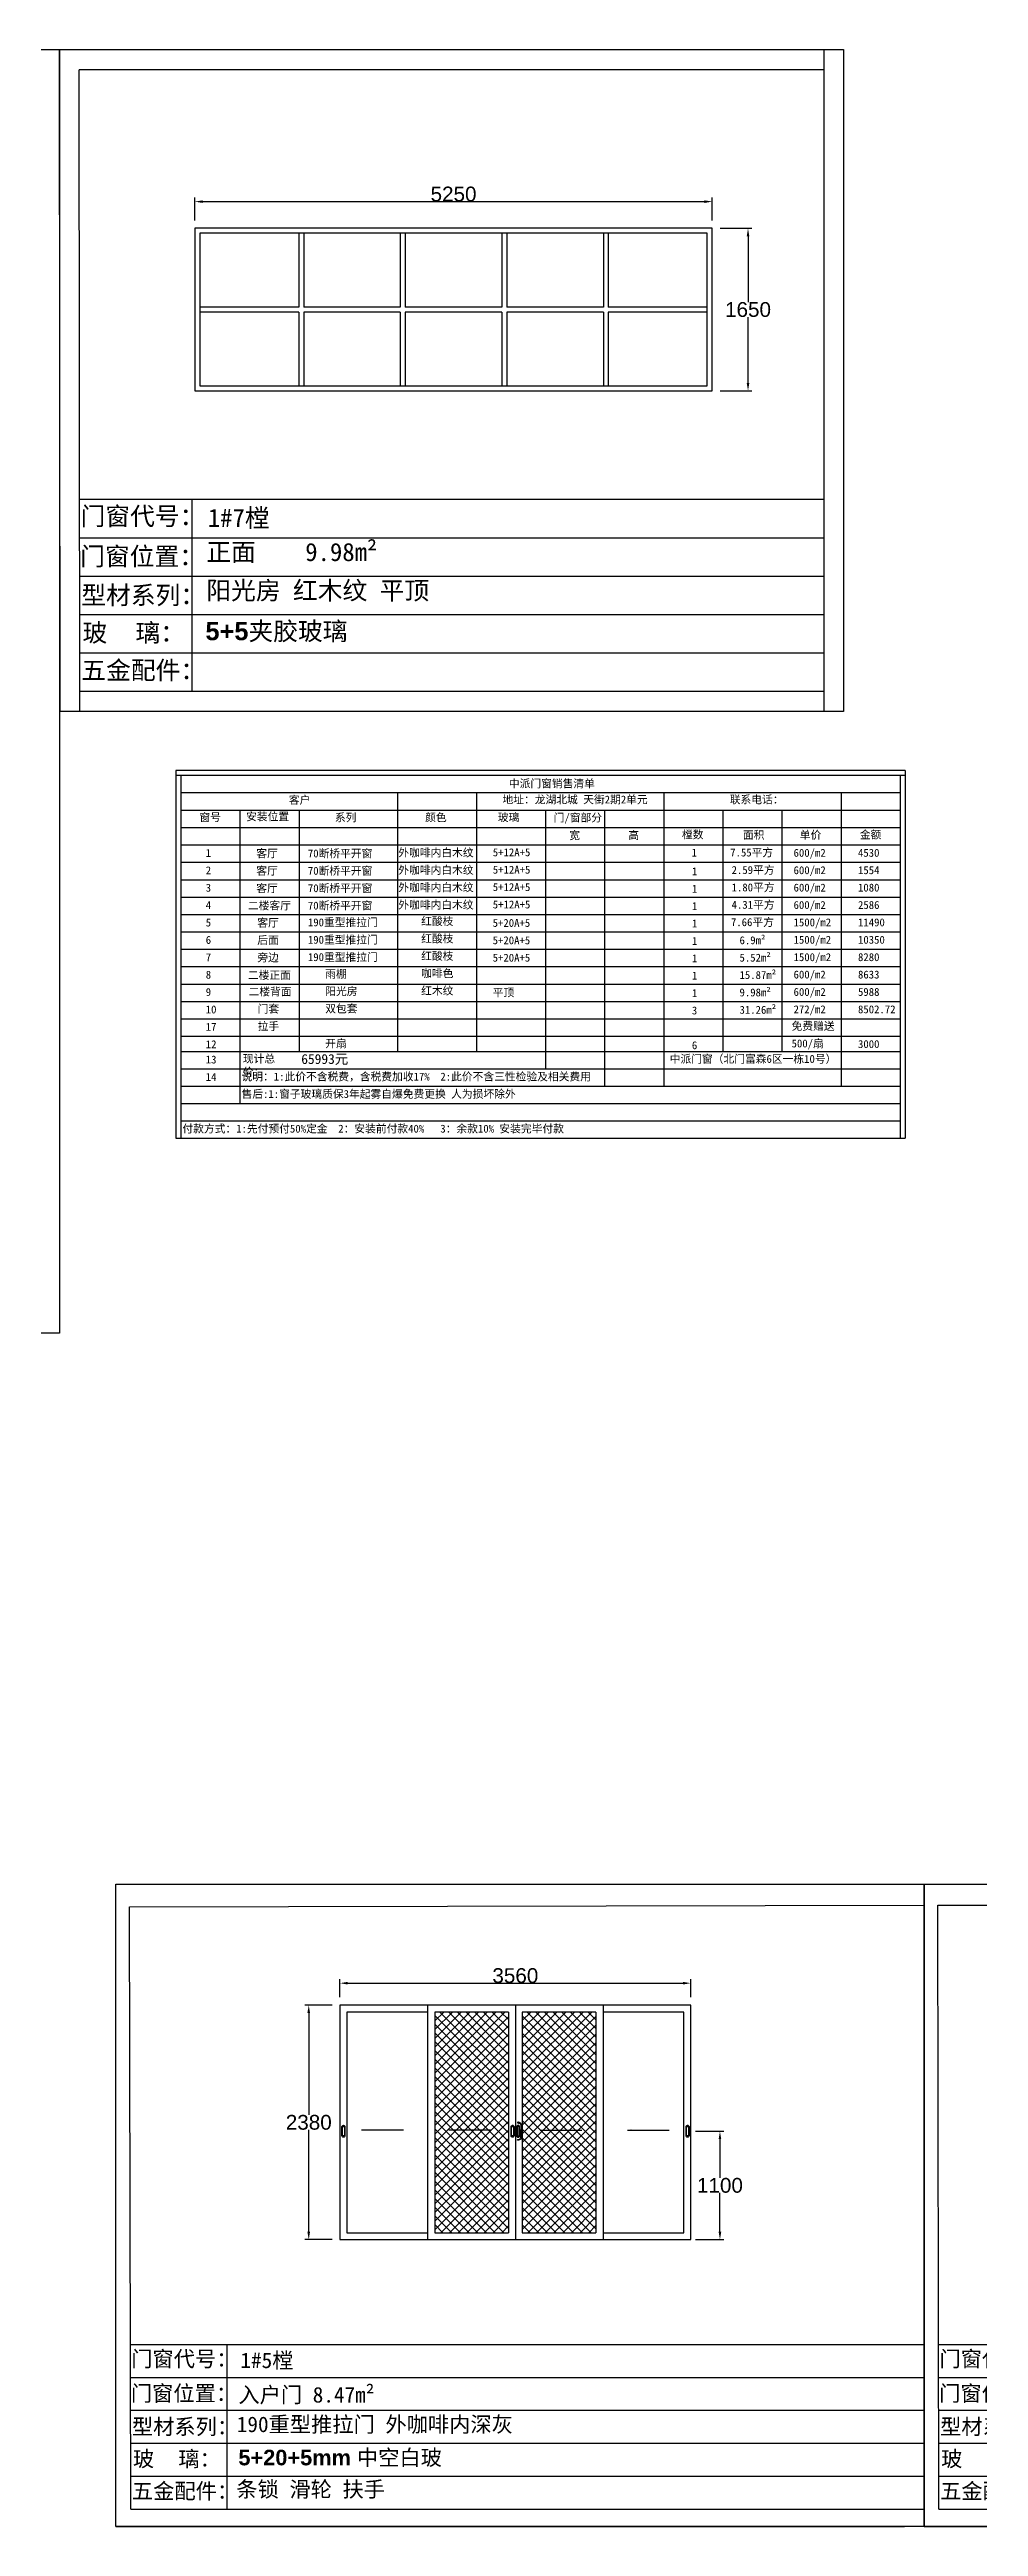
# Model space of a CAD drawing. Header units: inches. Extents: x -138455 to 599497, y -747149 to 13167.
# Drawn here: x 232874 to 242299, y -139221 to -114084 of the extents above; entities that cross this region are included whole.
import ezdxf

# ---------------------------------------------------------------- set-up
doc = ezdxf.new("R2010")
doc.units = ezdxf.units.IN
doc.header["$MEASUREMENT"] = 0
doc.header["$PDMODE"] = 35
doc.header["$PDSIZE"] = -3
doc.layers.add('0 @ 1', color=7, linetype='Continuous')
doc.styles.add('Annotative', font='arialbd.ttf')
doc.styles.get("Standard").update_dxf_attribs({"font": 'arial.ttf'})
doc.dimstyles.get("Standard").update_dxf_attribs({"dimtxt": 80, "dimasz": 70, "dimexe": 40, "dimexo": 80, "dimgap": 0, "dimtad": 1, "dimtih": 1, "dimtoh": 1, "dimdec": 0, "dimzin": 0, "dimdsep": 46, "dimtxsty": 'Standard', "dimcen": 0.09, "dimadec": 0, "dimazin": 0, "dimtfac": 1, "dimtdec": 0, "dimtofl": 0, "dimtmove": 0, "dimatfit": 3, "dimfxl": 0, "dimtolj": 1, "dimtzin": 0, "dimarcsym": 0})

# ---------------------------------------------------------------- blocks, each defined once
blk = doc.blocks.new('123hhh')
for centre, radius, start, end in [((280706, -83231), 10, 16.4502, 30.1514), ((280724, -83285), 15, 176.7622, 183.2378), ((280706, -83339), 10, 329.8486, 343.5498)]:
    blk.add_arc(centre, radius, start, end)
for points, knots in [([(280692, -83211), (280689, -83211), (280685, -83210), (280685, -83215), (280690, -83217), (280696, -83217), (280704, -83219), (280711, -83226), (280713, -83239), (280712, -83254), (280711, -83268), (280709, -83277), (280709, -83282), (280709, -83284)], [0, 0, 0, 0, 6.082763, 8.582763, 11.318747, 19.461781, 26.725965, 36.438119, 46.233865, 64.642794, 80.276332, 88.205882, 94.390611, 94.390611, 94.390611, 94.390611]), ([(280715, -83226), (280712, -83222), (280707, -83214), (280697, -83212), (280692, -83211)], [0.93741, 0.93741, 0.93741, 0.93741, 13.606526, 29.417915, 29.417915, 29.417915, 29.417915]), ([(280716, -83229), (280716, -83230), (280717, -83234), (280717, -83249), (280717, -83266), (280717, -83280), (280717, -83285)], [1.197256, 1.197256, 1.197256, 1.197256, 5.358743, 14.155697, 44.084834, 57.684594, 57.684594, 57.684594, 57.684594]), ([(280692, -83359), (280689, -83359), (280685, -83360), (280685, -83355), (280690, -83353), (280696, -83353), (280704, -83351), (280711, -83344), (280713, -83331), (280712, -83316), (280711, -83302), (280709, -83293), (280709, -83288), (280709, -83286)], [0, 0, 0, 0, 6.082763, 8.582763, 11.318747, 19.461781, 26.725965, 36.438119, 46.233865, 64.642794, 80.276332, 88.205882, 94.390611, 94.390611, 94.390611, 94.390611]), ([(280715, -83344), (280712, -83348), (280707, -83356), (280697, -83358), (280692, -83359)], [0.93741, 0.93741, 0.93741, 0.93741, 13.606526, 29.417915, 29.417915, 29.417915, 29.417915]), ([(280716, -83341), (280716, -83340), (280717, -83336), (280717, -83321), (280717, -83304), (280717, -83290), (280717, -83285)], [1.197256, 1.197256, 1.197256, 1.197256, 5.358743, 14.155697, 44.084834, 57.684594, 57.684594, 57.684594, 57.684594])]:
    blk.add_open_spline(points, degree=3, knots=knots)
blk = doc.blocks.new('*D243')
at = {"color": 0, "lineweight": -2, "transparency": 16777216}
for p, q in [((235820, -133850), (235820, -133667)), ((235900, -133707), (239300, -133707)), ((239380, -133850), (239380, -133667))]:
    blk.add_line(p, q, dxfattribs=at)
at = {"color": 0, "transparency": 16777216}
for points in [[(235900, -133694), (235900, -133721), (235820, -133707)], [(239300, -133694), (239300, -133721), (239380, -133707)]]:
    blk.add_solid(points, dxfattribs=at)
at = {"layer": 'Defpoints', "color": 0, "transparency": 16777216}
for p in [(239380, -133707), (235820, -133930), (239380, -133930)]:
    blk.add_point(p, dxfattribs=at)
at = {"color": 0, "transparency": 16777216, "insert": (237600, -133631), "char_height": 150, "attachment_point": 5}
blk.add_mtext('\\A1;3560', dxfattribs=at)
blk = doc.blocks.new('*D264')
at = {"color": 0, "lineweight": -2, "transparency": 16777216}
for p, q in [((244676, -134012), (244676, -133748)), ((244756, -133788), (246346, -133788)), ((246426, -134012), (246426, -133748))]:
    blk.add_line(p, q, dxfattribs=at)
at = {"color": 0, "transparency": 16777216}
for points in [[(244756, -133775), (244756, -133801), (244676, -133788)], [(246346, -133775), (246346, -133801), (246426, -133788)]]:
    blk.add_solid(points, dxfattribs=at)
at = {"layer": 'Defpoints', "color": 0, "transparency": 16777216}
for p in [(246426, -133788), (244676, -134092), (246426, -134092)]:
    blk.add_point(p, dxfattribs=at)
at = {"color": 0, "transparency": 16777216, "insert": (245534, -133711), "char_height": 150, "attachment_point": 5}
blk.add_mtext('\\A1;1750', dxfattribs=at)
blk = doc.blocks.new('*D265')
at = {"color": 0, "lineweight": -2, "transparency": 16777216}
for p, q in [((246507, -134092), (246829, -134092)), ((246789, -134172), (246789, -135216)), ((246789, -136412), (246789, -135369)), ((246506, -136492), (246829, -136492))]:
    blk.add_line(p, q, dxfattribs=at)
at = {"color": 0, "transparency": 16777216}
for points in [[(246776, -134172), (246803, -134172), (246789, -134092)], [(246776, -136412), (246803, -136412), (246789, -136492)]]:
    blk.add_solid(points, dxfattribs=at)
at = {"layer": 'Defpoints', "color": 0, "transparency": 16777216}
for p in [(246427, -134092), (246426, -136492), (246789, -136492)]:
    blk.add_point(p, dxfattribs=at)
at = {"color": 0, "transparency": 16777216, "insert": (246789, -135292), "char_height": 150, "attachment_point": 5}
blk.add_mtext('\\A1;2400', dxfattribs=at)
blk = doc.blocks.new('*D266')
at = {"color": 0, "lineweight": -2, "transparency": 16777216}
for p, q in [((244596, -135492), (244345, -135492)), ((244385, -135572), (244385, -135920)), ((244385, -136412), (244385, -136073)), ((244596, -136492), (244345, -136492))]:
    blk.add_line(p, q, dxfattribs=at)
at = {"color": 0, "transparency": 16777216}
for points in [[(244372, -135572), (244398, -135572), (244385, -135492)], [(244372, -136412), (244398, -136412), (244385, -136492)]]:
    blk.add_solid(points, dxfattribs=at)
at = {"layer": 'Defpoints', "color": 0, "transparency": 16777216}
for p in [(244676, -135492), (244385, -136492), (244676, -136492)]:
    blk.add_point(p, dxfattribs=at)
at = {"color": 0, "transparency": 16777216, "insert": (244385, -135996), "char_height": 150, "attachment_point": 5}
blk.add_mtext('\\A1;1000', dxfattribs=at)
blk = doc.blocks.new('*D267')
at = {"color": 0, "lineweight": -2, "transparency": 16777216}
for p, q in [((253000, -134197), (253000, -133933)), ((253080, -133973), (254660, -133973)), ((254740, -134197), (254740, -133933))]:
    blk.add_line(p, q, dxfattribs=at)
at = {"color": 0, "transparency": 16777216}
for points in [[(253080, -133960), (253080, -133987), (253000, -133973)], [(254660, -133960), (254660, -133987), (254740, -133973)]]:
    blk.add_solid(points, dxfattribs=at)
at = {"layer": 'Defpoints', "color": 0, "transparency": 16777216}
for p in [(254740, -133973), (253000, -134277), (254740, -134277)]:
    blk.add_point(p, dxfattribs=at)
at = {"color": 0, "transparency": 16777216, "insert": (253859, -133897), "char_height": 150, "attachment_point": 5}
blk.add_mtext('\\A1;1740', dxfattribs=at)
blk = doc.blocks.new('*D268')
at = {"color": 0, "lineweight": -2, "transparency": 16777216}
for p, q in [((253950, -134277), (255184, -134277)), ((255144, -134357), (255144, -135371)), ((255144, -136537), (255144, -135524)), ((253950, -136617), (255184, -136617))]:
    blk.add_line(p, q, dxfattribs=at)
at = {"color": 0, "transparency": 16777216}
for points in [[(255131, -134357), (255158, -134357), (255144, -134277)], [(255131, -136537), (255158, -136537), (255144, -136617)]]:
    blk.add_solid(points, dxfattribs=at)
at = {"layer": 'Defpoints', "color": 0, "transparency": 16777216}
for p in [(253870, -134277), (253870, -136617), (255144, -136617)]:
    blk.add_point(p, dxfattribs=at)
at = {"color": 0, "transparency": 16777216, "insert": (255144, -135447), "char_height": 150, "attachment_point": 5}
blk.add_mtext('\\A1;2340', dxfattribs=at)
blk = doc.blocks.new('*D269')
at = {"color": 0, "lineweight": -2, "transparency": 16777216}
for p, q in [((252920, -135619), (252675, -135619)), ((252715, -135699), (252715, -136041)), ((252715, -136537), (252715, -136195)), ((252920, -136617), (252675, -136617))]:
    blk.add_line(p, q, dxfattribs=at)
at = {"color": 0, "transparency": 16777216}
for points in [[(252702, -135699), (252729, -135699), (252715, -135619)], [(252702, -136537), (252729, -136537), (252715, -136617)]]:
    blk.add_solid(points, dxfattribs=at)
at = {"layer": 'Defpoints', "color": 0, "transparency": 16777216}
for p in [(253000, -135619), (252715, -136617), (253000, -136617)]:
    blk.add_point(p, dxfattribs=at)
at = {"color": 0, "transparency": 16777216, "insert": (252715, -136118), "char_height": 150, "attachment_point": 5}
blk.add_mtext('\\A1;1000', dxfattribs=at)
blk = doc.blocks.new('*D279')
at = {"color": 0, "lineweight": -2, "transparency": 16777216}
for p, q in [((235740, -133930), (235464, -133930)), ((235504, -134010), (235504, -135043)), ((235504, -136230), (235504, -135196)), ((235740, -136310), (235464, -136310))]:
    blk.add_line(p, q, dxfattribs=at)
at = {"color": 0, "transparency": 16777216}
for points in [[(235490, -134010), (235517, -134010), (235504, -133930)], [(235490, -136230), (235517, -136230), (235504, -136310)]]:
    blk.add_solid(points, dxfattribs=at)
at = {"layer": 'Defpoints', "color": 0, "transparency": 16777216}
for p in [(235820, -133930), (235504, -136310), (235820, -136310)]:
    blk.add_point(p, dxfattribs=at)
at = {"color": 0, "transparency": 16777216, "insert": (235504, -135120), "char_height": 150, "attachment_point": 5}
blk.add_mtext('\\A1;2380', dxfattribs=at)
blk = doc.blocks.new('*D665')
at = {"color": 0, "lineweight": -2, "transparency": 16777216}
for p, q in [((234348, -115818), (234348, -115587)), ((234428, -115627), (239518, -115627)), ((239598, -115818), (239598, -115587))]:
    blk.add_line(p, q, dxfattribs=at)
at = {"color": 0, "transparency": 16777216}
for points in [[(234428, -115614), (234428, -115641), (234348, -115627)], [(239518, -115614), (239518, -115641), (239598, -115627)]]:
    blk.add_solid(points, dxfattribs=at)
at = {"layer": 'Defpoints', "color": 0, "transparency": 16777216}
for p in [(239598, -115627), (234348, -115898), (239598, -115898)]:
    blk.add_point(p, dxfattribs=at)
at = {"color": 0, "transparency": 16777216, "insert": (236973, -115551), "char_height": 150, "attachment_point": 5}
blk.add_mtext('\\A1;5250', dxfattribs=at)
blk = doc.blocks.new('*D666')
at = {"color": 0, "lineweight": -2, "transparency": 16777216}
for p, q in [((239678, -115898), (240001, -115898)), ((239961, -115978), (239961, -116647)), ((239961, -117468), (239961, -116800)), ((239678, -117548), (240001, -117548))]:
    blk.add_line(p, q, dxfattribs=at)
at = {"color": 0, "transparency": 16777216}
for points in [[(239948, -115978), (239974, -115978), (239961, -115898)], [(239948, -117468), (239974, -117468), (239961, -117548)]]:
    blk.add_solid(points, dxfattribs=at)
at = {"layer": 'Defpoints', "color": 0, "transparency": 16777216}
for p in [(239598, -115898), (239961, -115898), (239598, -117548)]:
    blk.add_point(p, dxfattribs=at)
at = {"color": 0, "transparency": 16777216, "insert": (239961, -116723), "char_height": 150, "width": 387.88, "attachment_point": 5}
blk.add_mtext('\\A1;1650', dxfattribs=at)
blk = doc.blocks.new('2wsxxx')
h = blk.add_hatch()
h.set_pattern_fill('ANSI37', color=256, scale=500)
h.set_pattern_definition([(45, (-16201.52, 6518.59), (-44.194174, 44.194174), []), (135, (-16201.52, 6518.59), (-44.194174, -44.194174), [])])
h.paths.add_polyline_path([(236782.7, -136239.8), (237530.2, -136239.8), (237530.2, -133999.8), (236782.7, -133999.8)])
h.paths.add_polyline_path([(238417.7, -133999.8), (237670.2, -133999.8), (237670.2, -136239.8), (238417.7, -136239.8)])
h = blk.add_hatch()
h.set_pattern_fill('ANSI37', color=256, scale=500)
h.paths.add_polyline_path([(244725.9, -136442.1), (245513.4, -136442.1), (245513.4, -134142.1), (244725.9, -134142.1)])
h.paths.add_polyline_path([(253050.3, -136567.4), (253837.8, -136567.4), (253837.8, -134327.4), (253050.3, -134327.4)])
for p, q in [((233547.5, -139220.7), (233547.5, -132702.1)), ((233547.5, -132702.1), (249749, -132702.1)), ((241748.3, -132702.1), (241748.3, -139220.7)), ((241748.3, -139220.7), (241748.3, -132702.1)), ((249749, -132702.1), (257949.8, -132702.1)), ((257949.8, -139220.7), (257949.8, -132702.1)), ((233685.8, -132931.9), (241748.3, -132916.9)), ((233697.2, -139045.1), (233685.8, -132931.9)), ((241886.6, -132916.7), (249749, -132902.1)), ((241897.9, -139045.1), (241886.6, -132916.7)), ((249886.9, -132902.1), (257749.8, -132902.1)), ((249898.7, -139045.1), (249887.3, -132902.1)), ((257749.8, -132902.1), (257749.8, -139220.7)), ((239380.2, -133929.8), (235820.2, -133929.8)), ((235820.2, -133929.8), (235820.2, -136309.8)), ((236707.7, -133929.8), (236707.7, -136309.8)), ((237600.2, -133929.8), (237600.2, -136309.8)), ((238492.7, -133929.8), (238492.7, -136309.8)), ((239380.2, -136309.8), (239380.2, -133929.8)), ((236707.7, -133999.8), (235890.2, -133999.8)), ((235890.2, -133999.8), (235890.2, -136239.8)), ((237530.2, -133999.8), (236782.7, -133999.8)), ((236782.7, -133999.8), (236782.7, -136239.8)), ((237530.2, -133999.8), (237530.2, -136239.8)), ((238417.7, -133999.8), (237670.2, -133999.8)), ((237670.2, -133999.8), (237670.2, -136239.8)), ((238417.7, -133999.8), (238417.7, -136239.8)), ((239310.2, -133999.8), (238492.7, -133999.8)), ((239310.2, -136239.8), (239310.2, -133999.8)), ((246425.9, -134092.1), (244675.9, -134092.1)), ((244675.9, -134092.1), (244675.9, -136492.1)), ((245513.4, -134142.1), (245513.4, -136442.1)), ((245588.4, -134092.1), (245588.4, -136492.1)), ((246425.9, -136492.1), (246425.9, -134092.1)), ((254740.3, -134277.4), (253000.3, -134277.4)), ((253000.3, -134277.4), (253000.3, -136617.4)), ((253837.8, -134327.4), (253837.8, -136567.4)), ((253912.8, -134277.4), (253912.8, -136617.4)), ((254740.3, -134277.4), (254740.3, -136617.4)), ((239427.6, -135209.8), (239716, -135209.8)), ((239676, -135289.8), (239676, -135683.2)), ((239676, -136229.8), (239676, -135836.4)), ((235890.2, -136239.8), (236707.7, -136239.8)), ((236782.7, -136239.8), (237530.2, -136239.8)), ((237670.2, -136239.8), (238417.7, -136239.8)), ((238492.7, -136239.8), (239310.2, -136239.8)), ((235820.2, -136309.8), (239380.2, -136309.8)), ((239427.6, -136309.8), (239716, -136309.8)), ((244675.9, -136492.1), (246425.9, -136492.1)), ((253000.3, -136617.4), (254740.3, -136617.4)), ((233696.6, -137373.3), (241748.3, -137373.3)), ((234672.2, -137373.3), (234672.2, -139045.1)), ((241897.3, -137373.3), (249749, -137373.3)), ((242872.9, -137373.3), (242872.9, -139045.1)), ((249898.1, -137373.3), (257749.8, -137373.3)), ((250873.7, -137373.3), (250873.7, -139045.1)), ((233696.6, -137707.6), (241748.3, -137707.6)), ((241897.3, -137707.6), (249749, -137707.6)), ((249898.1, -137707.6), (257749.8, -137707.6)), ((233696.6, -138042), (241748.3, -138042)), ((241897.3, -138042), (249749, -138042)), ((249898.1, -138042), (257749.8, -138042)), ((233696.6, -138376.3), (241748.3, -138376.3)), ((241897.3, -138376.3), (249749, -138376.3)), ((249898.1, -138376.3), (257749.8, -138376.3)), ((233696.6, -138710.7), (241748.3, -138710.7)), ((241897.3, -138710.7), (249749, -138710.7)), ((249898.1, -138710.7), (257749.8, -138710.7)), ((233547.5, -139220.7), (241548.3, -139220.7)), ((241748.3, -139220.7), (233547.5, -139220.7)), ((233697.2, -139045.1), (241748.3, -139045.1)), ((241748.3, -139220.7), (249749, -139220.7)), ((257749.8, -139220.7), (241748.3, -139220.7)), ((257949.8, -139220.7), (241748.3, -139220.7)), ((241897.9, -139045.1), (249749, -139045.1)), ((249749, -139220.7), (257749.8, -139220.7)), ((249898.7, -139045.1), (257749.8, -139045.1))]:
    blk.add_line(p, q)
for points in [[(249749, -132702.1), (249749, -139220.7), (241748.3, -139220.7)], [(245513.4, -134142.1), (244725.9, -134142.1), (244725.9, -136442.1), (245513.4, -136442.1)], [(245588.4, -136442.1), (246375.9, -136442.1), (246375.9, -134142.1), (245588.4, -134142.1)], [(253837.8, -134327.4), (253050.3, -134327.4), (253050.3, -136567.4), (253837.8, -136567.4)], [(253912.8, -136567.4), (254700.3, -136567.4), (254700.3, -134327.4), (253912.8, -134327.4)]]:
    blk.add_lwpolyline(points)
for points in [[(235854.9, -135149.2), (235856.5, -135149.2, -0.4142136), (235870.5, -135163.2), (235870.5, -135256, -0.4142136), (235856.5, -135270), (235854.9, -135270, -0.4142136), (235840.9, -135256), (235840.9, -135163.2, -0.4142136)], [(235854.9, -135149.2), (235856.5, -135149.2, -0.4142136), (235870.5, -135163.2), (235870.5, -135256, -0.4142136), (235856.5, -135270), (235854.9, -135270, -0.4142136), (235840.9, -135256), (235840.9, -135163.2, -0.4142136)], [(237571.5, -135149.4), (237573.1, -135149.4, -0.4142136), (237587.1, -135163.4), (237587.1, -135256.2, -0.4142136), (237573.1, -135270.2), (237571.5, -135270.2, -0.4142136), (237557.5, -135256.2), (237557.5, -135163.4, -0.4142136)], [(237571.5, -135149.4), (237573.1, -135149.4, -0.4142136), (237587.1, -135163.4), (237587.1, -135256.2, -0.4142136), (237573.1, -135270.2), (237571.5, -135270.2, -0.4142136), (237557.5, -135256.2), (237557.5, -135163.4, -0.4142136)], [(237628.9, -135149.4), (237627.3, -135149.4, 0.4142136), (237613.3, -135163.4), (237613.3, -135256.2, 0.4142136), (237627.3, -135270.2), (237628.9, -135270.2, 0.4142136), (237642.9, -135256.2), (237642.9, -135163.4, 0.4142136)], [(237628.9, -135149.4), (237627.3, -135149.4, 0.4142136), (237613.3, -135163.4), (237613.3, -135256.2, 0.4142136), (237627.3, -135270.2), (237628.9, -135270.2, 0.4142136), (237642.9, -135256.2), (237642.9, -135163.4, 0.4142136)], [(239347.1, -135149.2), (239348.7, -135149.2, -0.4142136), (239362.7, -135163.2), (239362.7, -135256, -0.4142136), (239348.7, -135270), (239347.1, -135270, -0.4142136), (239333.1, -135256), (239333.1, -135163.2, -0.4142136)], [(239347.1, -135149.2), (239348.7, -135149.2, -0.4142136), (239362.7, -135163.2), (239362.7, -135256, -0.4142136), (239348.7, -135270), (239347.1, -135270, -0.4142136), (239333.1, -135256), (239333.1, -135163.2, -0.4142136)], [(244697.4, -135449.9), (244696.2, -135449.9, 0.4142136), (244686.4, -135459.8), (244686.4, -135525.3, 0.4142136), (244696.2, -135535.2), (244697.4, -135535.2, 0.4142136), (244707.3, -135525.3), (244707.3, -135459.8, 0.4142136)], [(244697.4, -135449.9), (244696.2, -135449.9, 0.4142136), (244686.4, -135459.8), (244686.4, -135525.3, 0.4142136), (244696.2, -135535.2), (244697.4, -135535.2, 0.4142136), (244707.3, -135525.3), (244707.3, -135459.8, 0.4142136)], [(246401.9, -135449.9), (246400.7, -135449.9, 0.4142136), (246390.8, -135459.8), (246390.8, -135525.3, 0.4142136), (246400.7, -135535.2), (246401.9, -135535.2, 0.4142136), (246411.7, -135525.3), (246411.7, -135459.8, 0.4142136)], [(246401.9, -135449.9), (246400.7, -135449.9, 0.4142136), (246390.8, -135459.8), (246390.8, -135525.3, 0.4142136), (246400.7, -135535.2), (246401.9, -135535.2, 0.4142136), (246411.7, -135525.3), (246411.7, -135459.8, 0.4142136)], [(253023.2, -135576.1), (253022, -135576.1, 0.4142136), (253012.2, -135586), (253012.2, -135651.5, 0.4142136), (253022, -135661.4), (253023.2, -135661.4, 0.4142136), (253033.1, -135651.5), (253033.1, -135586, 0.4142136)], [(253023.2, -135576.1), (253022, -135576.1, 0.4142136), (253012.2, -135586), (253012.2, -135651.5, 0.4142136), (253022, -135661.4), (253023.2, -135661.4, 0.4142136), (253033.1, -135651.5), (253033.1, -135586, 0.4142136)], [(254727.7, -135576.1), (254726.5, -135576.1, 0.4142136), (254716.6, -135586), (254716.6, -135651.5, 0.4142136), (254726.5, -135661.4), (254727.7, -135661.4, 0.4142136), (254737.5, -135651.5), (254737.5, -135586, 0.4142136)], [(254727.7, -135576.1), (254726.5, -135576.1, 0.4142136), (254716.6, -135586), (254716.6, -135651.5, 0.4142136), (254726.5, -135661.4), (254727.7, -135661.4, 0.4142136), (254737.5, -135651.5), (254737.5, -135586, 0.4142136)]]:
    blk.add_lwpolyline(points, format="xyb", close=True)
for points in [[(235844.8, -135162.8), (235866.1, -135162.8), (235866.1, -135256.7), (235844.8, -135256.7)], [(235844.8, -135162.8), (235866.1, -135162.8), (235866.1, -135256.7), (235844.8, -135256.7)], [(237561.4, -135163), (237582.7, -135163), (237582.7, -135256.9), (237561.4, -135256.9)], [(237561.4, -135163), (237582.7, -135163), (237582.7, -135256.9), (237561.4, -135256.9)], [(237639, -135163), (237617.7, -135163), (237617.7, -135256.9), (237639, -135256.9)], [(237639, -135163), (237617.7, -135163), (237617.7, -135256.9), (237639, -135256.9)], [(239337, -135162.8), (239358.3, -135162.8), (239358.3, -135256.7), (239337, -135256.7)], [(239337, -135162.8), (239358.3, -135162.8), (239358.3, -135256.7), (239337, -135256.7)], [(244704.5, -135459.5), (244689.5, -135459.5), (244689.5, -135525.8), (244704.5, -135525.8)], [(244704.5, -135459.5), (244689.5, -135459.5), (244689.5, -135525.8), (244704.5, -135525.8)], [(246409, -135459.5), (246394, -135459.5), (246394, -135525.8), (246409, -135525.8)], [(246409, -135459.5), (246394, -135459.5), (246394, -135525.8), (246409, -135525.8)], [(253030.3, -135585.8), (253015.3, -135585.8), (253015.3, -135652), (253030.3, -135652)], [(253030.3, -135585.8), (253015.3, -135585.8), (253015.3, -135652), (253030.3, -135652)], [(254734.8, -135585.8), (254719.8, -135585.8), (254719.8, -135652), (254734.8, -135652)], [(254734.8, -135585.8), (254719.8, -135585.8), (254719.8, -135652), (254734.8, -135652)]]:
    blk.add_lwpolyline(points, close=True)
for points in [[(239662.7, -135289.8), (239689.4, -135289.8), (239676, -135209.8)], [(239662.7, -136229.8), (239689.4, -136229.8), (239676, -136309.8)]]:
    blk.add_solid(points)
for p, xscale, yscale, zscale in [((-106343.4, -33147.9), 1.225453458616252, 1.225453458616252, 1.225453458616252), ((21242.7, -69190.2), 0.79608966604677, 0.79608966604677, 0.79608966604677), ((29568.5, -69316.4), 0.79608966604677, 0.79608966604677, 0.79608966604677)]:
    blk.add_blockref('123hhh', p, dxfattribs=dict(xscale=xscale, yscale=yscale, zscale=zscale))
at = {"insert": (239676, -135759.8), "char_height": 150, "attachment_point": 5}
blk.add_mtext('\\A1;1100', dxfattribs=at)
at = {"layer": '0 @ 1', "style": 'Annotative'}
for s, p in [('门窗代号：', (233702.6, -137598.6)), ('门窗代号：', (241903.4, -137598.6)), ('门窗代号：', (249904.2, -137598.6)), ('门窗位置：', (233699.2, -137948.4)), ('门窗位置：', (241900, -137948.4)), ('门窗位置：', (249900.8, -137948.4)), ('型材系列：', (233709.2, -138286.7)), ('型材系列：', (241909.9, -138286.7)), ('型材系列：', (249910.7, -138286.7)), ('玻    璃：', (233719.4, -138613.2)), ('玻    璃：', (241920.2, -138613.2)), ('玻    璃：', (249920.9, -138613.2)), ('五金配件：', (233709.5, -138940.1)), ('五金配件：', (241910.3, -138940.1)), ('五金配件：', (249911, -138940.1))]:
    blk.add_text(s, height=158.06, dxfattribs=at).set_placement(p)
at = {"layer": '0 @ 1', "char_height": 158.063, "attachment_point": 1, "style": 'Annotative'}
for s, width, insert in [('{\\fSimSun|b1|i0|c134|p2;1#5樘}', 4396.385, (234810.5, -137455.5)), ('{\\fSimSun|b1|i0|c134|p2;1#4樘}', 4396.385, (243011.3, -137455.5)), ('{\\fSimSun|b1|i0|c134|p2;1#3樘}', 4396.385, (251012, -137455.5)), ('{\\fSimSun|b1|i0|c134|p2;入户门 8.47m² }', 4396.385, (234789.9, -137805.2)), ('{\\fSimSun|b1|i0|c134|p2;二楼阳台 4.2m²}', 4396.385, (242990.7, -137805.2)), ('{\\fSimSun|b1|i0|c134|p2;二楼后阳台 4.01m²}', 4396.385, (250991.5, -137805.2)), ('{\\fSimSun|b1|i0|c134|p2;190重型推拉门 外咖啡内深灰}', 4396.385, (234773.7, -138105.4)), ('{\\fSimSun|b1|i0|c134|p2;190重型推拉门 外咖啡内深灰}', 4396.385, (242974.5, -138105.4)), ('{\\fSimSun|b1|i0|c134|p2;190重型推拉门 外咖啡内深灰}', 4396.385, (250975.3, -138105.4)), ('5+20+5mm {\\fSimSun|b1|i0|c134|p2;中空白玻}', 5972.399, (234789.9, -138442.2)), ('5+20+5mm {\\fSimSun|b1|i0|c134|p2;中空白玻}', 5972.399, (242990.7, -138442.2)), ('5+20+5mm {\\fSimSun|b1|i0|c134|p2;中空白玻}', 5972.399, (250991.4, -138442.2)), ('{\\fSimSun|b1|i0|c134|p2;条锁 滑轮 扶手}', 4396.385, (234768.8, -138763.8)), ('{\\fSimSun|b1|i0|c134|p2;条锁 滑轮 扶手}', 4396.385, (242969.5, -138763.8)), ('{\\fSimSun|b1|i0|c134|p2;条锁 滑轮 扶手}', 4396.385, (250970.3, -138763.8))]:
    blk.add_mtext_dynamic_manual_height_columns(s, width=width, gutter_width=903.5, heights=[0], dxfattribs=dict(at, insert=insert))
dim = blk.add_linear_dim(base=(239380.2, -133707.3), p1=(235820.2, -133929.8), p2=(239380.2, -133929.8), dimstyle='Standard', override={"dimtxt": 150, "dimasz": 80})
dim.commit()
dim.dimension.update_dxf_attribs({"geometry": '*D243', "text_midpoint": (237600.2, -133630.6)})
for base, p1, p2, picture, middle in [((246425.9, -133788), (244675.9, -134092.1), (246425.9, -134092.1), '*D264', (245534.1, -133788)), ((254740.3, -133973.3), (253000.3, -134277.4), (254740.3, -134277.4), '*D267', (253858.5, -133973.3))]:
    dim = blk.add_linear_dim(base=base, p1=p1, p2=p2, dimstyle='Standard', override={"dimtxt": 150, "dimasz": 80})
    dim.commit()
    dim.dimension.update_dxf_attribs({"geometry": picture, "text_midpoint": middle, "dimtype": 128})
for base, p1, p2, picture, middle in [((235503.6, -136309.8), (235820.2, -133929.8), (235820.2, -136309.8), '*D279', (235503.6, -135119.8)), ((246789.4, -136492.1), (246427.3, -134092.1), (246425.9, -136492.1), '*D265', (246789.4, -135292.1)), ((255144.3, -136617.4), (253870.3, -134277.4), (253870.3, -136617.4), '*D268', (255144.3, -135447.4))]:
    dim = blk.add_linear_dim(base=base, p1=p1, p2=p2, angle=90, dimstyle='Standard', override={"dimtxt": 150, "dimasz": 80})
    dim.commit()
    dim.dimension.update_dxf_attribs({"geometry": picture, "text_midpoint": middle})
dim = blk.add_linear_dim(base=(244384.8, -136492.1), p1=(244675.9, -135492.1), p2=(244675.9, -136492.1), angle=90, dimstyle='Standard', override={"dimtxt": 150, "dimasz": 80})
dim.commit()
dim.dimension.update_dxf_attribs({"geometry": '*D266', "text_midpoint": (244384.8, -135996.2), "dimtype": 128})
dim = blk.add_linear_dim(base=(252715.3, -136617.4), p1=(253000.3, -135618.7), p2=(253000.3, -136617.4), angle=90, text='1000', dimstyle='Standard', override={"dimtxt": 150, "dimasz": 80})
dim.commit()
dim.dimension.update_dxf_attribs({"geometry": '*D269', "text_midpoint": (252715.3, -136118.1), "dimtype": 128})
for points in [[(236463.9, -135197.8), (236040.5, -135197.8)], [(237348.7, -135197.8), (236925.4, -135197.8)], [(237851.6, -135197.8), (238275, -135197.8)], [(238736.5, -135197.8), (239159.8, -135197.8)], [(245293.5, -135328.7), (244870.2, -135328.7)], [(245808.2, -135328.7), (246231.6, -135328.7)], [(253618, -135513.9), (253194.6, -135513.9)], [(254132.7, -135513.9), (254556, -135513.9)]]:
    blk.add_leader(points, dimstyle='Standard', override={"dimasz": 40, "dimexe": 10, "dimexo": 20, "dimgap": 0, "dimtad": 0})
blk = doc.blocks.new('9999')
blk.add_blockref('2wsxxx', (0, 0))

msp = doc.modelspace()

# ---------------------------------------------------------------- linework, layer by layer
for p, q in [((232973.4, -114083.8), (240930.9, -114083.8)), ((232981.4, -120801.5), (232973.4, -114083.8)), ((240730.9, -114083.8), (240730.9, -120801.5)), ((240930.9, -114083.8), (240930.9, -120801.5)), ((233181.4, -120801.5), (233173.6, -114288.5)), ((239547.9, -115948.2), (234397.9, -115948.2)), ((234397.9, -115948.2), (234397.9, -117498.2)), ((235402.9, -115948.2), (235402.9, -116698.2)), ((235452.9, -115948.2), (235452.9, -116698.2)), ((236432.9, -115948.2), (236432.9, -116698.2)), ((236482.9, -115948.2), (236482.9, -116698.2)), ((237462.9, -115948.2), (237462.9, -116698.2)), ((237512.9, -115948.2), (237512.9, -116698.2)), ((238492.9, -115948.2), (238492.9, -116698.2)), ((238542.9, -115948.2), (238542.9, -116698.2)), ((239547.9, -117498.2), (239547.9, -115948.2)), ((235402.9, -116698.2), (234397.9, -116698.2)), ((235402.9, -116748.2), (234397.9, -116748.2)), ((235402.9, -116748.2), (235402.9, -117498.2)), ((236432.9, -116698.2), (235452.9, -116698.2)), ((236432.9, -116748.2), (235452.9, -116748.2)), ((235452.9, -116748.2), (235452.9, -117498.2)), ((236432.9, -116748.2), (236432.9, -117498.2)), ((237462.9, -116698.2), (236482.9, -116698.2)), ((237462.9, -116748.2), (236482.9, -116748.2)), ((236482.9, -116748.2), (236482.9, -117498.2)), ((237462.9, -116748.2), (237462.9, -117498.2)), ((238492.9, -116698.2), (237512.9, -116698.2)), ((238492.9, -116748.2), (237512.9, -116748.2)), ((237512.9, -116748.2), (237512.9, -117498.2)), ((238492.9, -116748.2), (238492.9, -117498.2)), ((239547.9, -116698.2), (238542.9, -116698.2)), ((239547.9, -116748.2), (238542.9, -116748.2)), ((238542.9, -116748.2), (238542.9, -117498.2)), ((234397.9, -117498.2), (239547.9, -117498.2)), ((233181.4, -118648.4), (240731.7, -118648.4)), ((234318.4, -118648.4), (234318.4, -120596.8)), ((233181.4, -119038.1), (240731.7, -119038.1)), ((233181.4, -119427.7), (240731.7, -119427.7)), ((233181.4, -119817.4), (240731.7, -119817.4)), ((233181.4, -120207.1), (240731.7, -120207.1)), ((233182.1, -120596.8), (240731.7, -120596.8)), ((240930.9, -120801.5), (232981.4, -120801.5)), ((234155.5, -121400), (234155.5, -125132.8)), ((241555.5, -121400), (234155.5, -121400)), ((241555.5, -121400), (241555.5, -125132.8)), ((241555.5, -121450), (234155.5, -121450)), ((234205.5, -121450), (234205.5, -125132.8)), ((241505.5, -121626), (234205.5, -121626)), ((236405.5, -121626), (236405.5, -123390.7)), ((237205.5, -121626), (237205.5, -123920.1)), ((239105.5, -121626), (239105.5, -124604.8)), ((240905.5, -121626), (240905.5, -123390.7)), ((241505.5, -121450), (241505.5, -125132.8)), ((234205.5, -121802.5), (241505.5, -121802.5)), ((234805.5, -121802.5), (234805.5, -123390.7)), ((235405.5, -121802.5), (235405.5, -123390.7)), ((237905.5, -121802.5), (237905.5, -123920.1)), ((238505.5, -121802.5), (238505.5, -124604.8)), ((239705.5, -121802.5), (239705.5, -124251.9)), ((240305.5, -121802.5), (240305.5, -123390.7)), ((234205.5, -121978.9), (241505.5, -121978.9)), ((234205.5, -122155.4), (241505.5, -122155.4)), ((234205.5, -122331.9), (241505.5, -122331.9)), ((234205.5, -122508.4), (241505.5, -122508.4)), ((234205.5, -122684.8), (241505.5, -122684.8)), ((234205.5, -122861.3), (241505.5, -122861.3)), ((234205.5, -123037.8), (241505.5, -123037.8)), ((234205.5, -123214.2), (241505.5, -123214.2)), ((234205.5, -123390.7), (241505.5, -123390.7)), ((234805.5, -123390.7), (234805.5, -124096.6)), ((235405.5, -123390.7), (235405.5, -123920.1)), ((236405.5, -123390.7), (236405.5, -123920.1)), ((240305.5, -123390.7), (240305.5, -124251.9)), ((240905.5, -123390.7), (240905.5, -124604.8)), ((234205.5, -123567.2), (241505.5, -123567.2)), ((234205.5, -123743.6), (241505.5, -123743.6)), ((234205.5, -123920.1), (241505.5, -123920.1)), ((235405.5, -123920.1), (235405.5, -124251.9)), ((236405.5, -123920.1), (236405.5, -124251.9)), ((237205.5, -123920.1), (237205.5, -124251.9)), ((237905.5, -123920.1), (237905.5, -124428.4)), ((234205.5, -124096.6), (241505.5, -124096.6)), ((234805.5, -124096.6), (234805.5, -124780.8)), ((234205.5, -124251.9), (241505.5, -124251.9)), ((234205.5, -124428.4), (241505.5, -124428.4)), ((234205.5, -124604.8), (241505.5, -124604.8)), ((234205.5, -124780.8), (241505.5, -124780.8)), ((234155.5, -125132.8), (241555.5, -125132.8)), ((234205.5, -124956.8), (241505.5, -124956.8)), ((232973.4, -127109.8), (217121.8, -127109.8))]:
    msp.add_line(p, q)
for points in [[(217121.8, -120596.8), (217121.8, -114083.8), (232973.4, -114083.8), (232973.4, -127109.8)], [(240730.9, -114288.5), (233173.6, -114288.5)]]:
    msp.add_lwpolyline(points)
msp.add_lwpolyline([(234347.9, -117548.2), (239597.9, -117548.2), (239597.9, -115898.2), (234347.9, -115898.2)], close=True)

# ---------------------------------------------------------------- block references
msp.add_blockref('9999', (0, 0))

# ---------------------------------------------------------------- texts
at = {"layer": '0 @ 1', "style": 'Annotative'}
for s, p in [('门窗代号：', (233188.5, -118911)), ('门窗位置：', (233184.6, -119318.6)), ('型材系列：', (233196.1, -119712.9)), ('玻    璃：', (233208.1, -120093.5)), ('五金配件：', (233196.5, -120474.5))]:
    msp.add_text(s, height=184.21, dxfattribs=at).set_placement(p)
at = {"layer": '0 @ 1', "attachment_point": 1, "style": 'Annotative'}
for s, width, insert, char_height in [('{\\fSimSun|b1|i0|c134|p2;1#7樘}', 4396.385, (234479.7, -118744.2), 184.214), ('{\\fSimSun|b1|i0|c134|p2;正面    9.98m²}', 4396.385, (234464.6, -119090.8), 184.214), ('{\\fSimSun|b1|i0|c134|p2;阳光房 红木纹 平顶}', 4396.385, (234464.6, -119481.4), 184.214), ('5+5{\\fSimSun|b1|i0|c134|p2;夹胶玻璃}', 5972.399, (234455.7, -119894.2), 184.214), ('{\\fSimSun|b1|i0|c134|p2;客户}', 485.592, (235301.7, -121659.3), 80), ('{\\fSimSun|b1|i0|c134|p2;地址：龙湖北城 天街2期2单元}', 1564.514, (237470, -121655.1), 80), ('{\\fSimSun|b1|i0|c134|p2;中派门窗销售清单}', 1381.442, (237534.2, -121492.6), 80), ('{\\fSimSun|b1|i0|c134|p2;联系电话：}', 603.897, (239775.6, -121655.3), 80), ('{\\fSimSun|b1|i0|c134|p2;窗号}', 485.592, (234394.2, -121835.1), 80), ('{\\fSimSun|b1|i0|c134|p2;安装位置}', 485.592, (234868.1, -121827.9), 80), ('{\\fSimSun|b1|i0|c134|p2;系列}', 485.592, (235769, -121837.3), 80), ('{\\fSimSun|b1|i0|c134|p2;颜色}', 485.592, (236684.9, -121835.3), 80), ('{\\fSimSun|b1|i0|c134|p2;玻璃}', 485.592, (237422.3, -121835.3), 80), ('{\\fSimSun|b1|i0|c134|p2;门/窗部分}', 603.897, (237988.7, -121839.2), 80), ('{\\fSimSun|b1|i0|c134|p2;宽}', 603.897, (238147.1, -122018), 80), ('{\\fSimSun|b1|i0|c134|p2;高}', 603.897, (238747.1, -122018), 80), ('{\\fSimSun|b1|i0|c134|p2;樘数}', 603.897, (239290.4, -122011), 80), ('{\\fSimSun|b1|i0|c134|p2;面积}', 603.897, (239908.9, -122014.8), 80), ('{\\fSimSun|b1|i0|c134|p2;单价}', 603.897, (240486.7, -122014.8), 80), ('{\\fSimSun|b1|i0|c134|p2;金额}', 603.897, (241095.3, -122012), 80), ('{\\fSimSun|b1|i0|c134|p2;2}', 485.592, (234458.6, -122373.8), 80), ('{\\fSimSun|b1|i0|c134|p2;1}', 485.592, (234458.6, -122197.3), 80), ('{\\fSimSun|b1|i0|c134|p2;客厅}', 921.091, (234971.7, -122202), 80), ('{\\fSimSun|b1|i0|c134|p2;客厅}', 921.091, (234971.7, -122378.5), 80), ('{\\fSimSun|b1|i0|c134|p2;70断桥平开窗}', 921.091, (235494.9, -122202), 80), ('{\\fSimSun|b1|i0|c134|p2;70断桥平开窗}', 921.091, (235494.9, -122378.5), 80), ('{\\fSimSun|b1|i0|c134|p2;外咖啡内白木纹}', 840.838, (236412.7, -122194.2), 80), ('{\\fSimSun|b1|i0|c134|p2;外咖啡内白木纹}', 840.838, (236412.7, -122370.7), 80), ('{\\fSimSun|b1|i0|c134|p2;5+12A+5}', 753.781, (237371.2, -122190.7), 80), ('{\\fSimSun|b1|i0|c134|p2;5+12A+5}', 753.781, (237371.2, -122367.1), 80), ('{\\fSimSun|b1|i0|c134|p2;1}', 753.781, (239387.9, -122193.9), 80), ('{\\fSimSun|b1|i0|c134|p2;1}', 753.781, (239391.1, -122384), 80), ('{\\fSimSun|b1|i0|c134|p2;7.55平方}', 753.781, (239780.1, -122192.6), 80), ('{\\fSimSun|b1|i0|c134|p2;2.59平方}', 753.781, (239794.3, -122370.3), 80), ('{\\fSimSun|b1|i0|c134|p2;600/m2}', 753.781, (240423, -122195.9), 80), ('{\\fSimSun|b1|i0|c134|p2;600/m2}', 753.781, (240423, -122372.3), 80), ('{\\fSimSun|b1|i0|c134|p2;4530}', 753.781, (241076.9, -122195.9), 80), ('{\\fSimSun|b1|i0|c134|p2;1554}', 753.781, (241076.9, -122372.3), 80), ('{\\fSimSun|b1|i0|c134|p2;3}', 485.592, (234458.6, -122550.3), 80), ('{\\fSimSun|b1|i0|c134|p2;客厅}', 921.091, (234971.7, -122555), 80), ('{\\fSimSun|b1|i0|c134|p2;70断桥平开窗}', 921.091, (235494.9, -122555), 80), ('{\\fSimSun|b1|i0|c134|p2;外咖啡内白木纹}', 840.838, (236412.7, -122547.1), 80), ('{\\fSimSun|b1|i0|c134|p2;5+12A+5}', 753.781, (237371.2, -122543.6), 80), ('{\\fSimSun|b1|i0|c134|p2;1}', 753.781, (239391.1, -122560.5), 80), ('{\\fSimSun|b1|i0|c134|p2;1.80平方}', 753.781, (239794.3, -122546.8), 80), ('{\\fSimSun|b1|i0|c134|p2;600/m2}', 753.781, (240423, -122548.8), 80), ('{\\fSimSun|b1|i0|c134|p2;1080}', 753.781, (241076.9, -122548.8), 80), ('{\\fSimSun|b1|i0|c134|p2;4}', 485.592, (234458.6, -122726.8), 80), ('{\\fSimSun|b1|i0|c134|p2;5}', 485.592, (234458.6, -122903.2), 80), ('{\\fSimSun|b1|i0|c134|p2;二楼客厅}', 921.091, (234886.4, -122731.4), 80), ('{\\fSimSun|b1|i0|c134|p2;客厅}', 921.091, (234981.9, -122905.8), 80), ('{\\fSimSun|b1|i0|c134|p2;70断桥平开窗}', 921.091, (235494.9, -122731.4), 80), ('{\\fSimSun|b1|i0|c134|p2;190重型推拉门}', 753.781, (235495.2, -122901.3), 80), ('{\\fSimSun|b1|i0|c134|p2;外咖啡内白木纹}', 840.838, (236412.7, -122723.6), 80), ('{\\fSimSun|b1|i0|c134|p2;红酸枝}', 840.838, (236644.4, -122889.7), 80), ('{\\fSimSun|b1|i0|c134|p2;5+20A+5}', 753.781, (237369.9, -122907.1), 80), ('{\\fSimSun|b1|i0|c134|p2;5+12A+5}', 753.781, (237371.2, -122720.1), 80), ('{\\fSimSun|b1|i0|c134|p2;1}', 753.781, (239391.1, -122736.9), 80), ('{\\fSimSun|b1|i0|c134|p2;1}', 753.781, (239391.1, -122913.4), 80), ('{\\fSimSun|b1|i0|c134|p2;7.66平方}', 753.781, (239787.9, -122899.7), 80), ('{\\fSimSun|b1|i0|c134|p2;4.31平方}', 753.781, (239794.3, -122723.3), 80), ('{\\fSimSun|b1|i0|c134|p2;600/m2}', 753.781, (240423, -122725.3), 80), ('{\\fSimSun|b1|i0|c134|p2;1500/m2}', 753.781, (240423, -122901.8), 80), ('{\\fSimSun|b1|i0|c134|p2;2586}', 753.781, (241076.9, -122725.3), 80), ('{\\fSimSun|b1|i0|c134|p2;11490}', 753.781, (241076.9, -122901.8), 80), ('{\\fSimSun|b1|i0|c134|p2;6}', 485.592, (234458.6, -123079.7), 80), ('{\\fSimSun|b1|i0|c134|p2;后面}', 921.091, (234981.9, -123082.3), 80), ('{\\fSimSun|b1|i0|c134|p2;190重型推拉门}', 753.781, (235495.2, -123077.8), 80), ('{\\fSimSun|b1|i0|c134|p2;红酸枝}', 840.838, (236644.4, -123066.2), 80), ('{\\fSimSun|b1|i0|c134|p2;5+20A+5}', 753.781, (237369.9, -123083.6), 80), ('{\\fSimSun|b1|i0|c134|p2;1}', 753.781, (239391.1, -123089.9), 80), ('{\\fSimSun|b1|i0|c134|p2;6.9m²}', 753.781, (239874.6, -123083.2), 80), ('{\\fSimSun|b1|i0|c134|p2;1500/m2}', 753.781, (240423, -123078.2), 80), ('{\\fSimSun|b1|i0|c134|p2;10350}', 753.781, (241076.9, -123078.2), 80), ('{\\fSimSun|b1|i0|c134|p2;7}', 485.592, (234458.6, -123256.2), 80), ('{\\fSimSun|b1|i0|c134|p2;旁边}', 921.091, (234981.9, -123258.7), 80), ('{\\fSimSun|b1|i0|c134|p2;190重型推拉门}', 753.781, (235495.2, -123254.2), 80), ('{\\fSimSun|b1|i0|c134|p2;雨棚}', 753.781, (235671.3, -123424.6), 80), ('{\\fSimSun|b1|i0|c134|p2;红酸枝}', 840.838, (236644.4, -123242.7), 80), ('{\\fSimSun|b1|i0|c134|p2;咖啡色}', 840.838, (236644.4, -123419.1), 80), ('{\\fSimSun|b1|i0|c134|p2;5+20A+5}', 753.781, (237369.9, -123260), 80), ('{\\fSimSun|b1|i0|c134|p2;1}', 753.781, (239391.1, -123266.3), 80), ('{\\fSimSun|b1|i0|c134|p2;5.52m²}', 753.781, (239874.6, -123259.7), 80), ('{\\fSimSun|b1|i0|c134|p2;15.87m²}', 753.781, (239874.6, -123436.1), 80), ('{\\fSimSun|b1|i0|c134|p2;1500/m2}', 753.781, (240423, -123254.7), 80), ('{\\fSimSun|b1|i0|c134|p2;8280}', 753.781, (241076.9, -123254.7), 80), ('{\\fSimSun|b1|i0|c134|p2;8}', 485.592, (234458.6, -123432.6), 80), ('{\\fSimSun|b1|i0|c134|p2;9}', 485.592, (234458.6, -123609.1), 80), ('{\\fSimSun|b1|i0|c134|p2;二楼正面}', 921.091, (234886.4, -123437.3), 80), ('{\\fSimSun|b1|i0|c134|p2;二楼背面}', 921.091, (234893.4, -123604.2), 80), ('{\\fSimSun|b1|i0|c134|p2;阳光房}', 753.781, (235671.3, -123601.1), 80), ('{\\fSimSun|b1|i0|c134|p2;红木纹}', 840.838, (236644.4, -123595.6), 80), ('{\\fSimSun|b1|i0|c134|p2;平顶}', 753.781, (237369.9, -123613), 80), ('{\\fSimSun|b1|i0|c134|p2;1}', 753.781, (239391.1, -123442.8), 80), ('{\\fSimSun|b1|i0|c134|p2;1}', 753.781, (239391.1, -123619.3), 80), ('{\\fSimSun|b1|i0|c134|p2;9.98m²}', 753.781, (239874.6, -123612.6), 80), ('{\\fSimSun|b1|i0|c134|p2;600/m2}', 753.781, (240423, -123431.2), 80), ('{\\fSimSun|b1|i0|c134|p2;600/m2}', 753.781, (240423, -123607.6), 80), ('{\\fSimSun|b1|i0|c134|p2;5988}', 753.781, (241076.9, -123607.6), 80), ('{\\fSimSun|b1|i0|c134|p2;8633}', 753.781, (241076.9, -123431.2), 80), ('{\\fSimSun|b1|i0|c134|p2;10}', 485.592, (234458.6, -123785.6), 80), ('{\\fSimSun|b1|i0|c134|p2;门套}', 921.091, (234985.7, -123779), 80), ('{\\fSimSun|b1|i0|c134|p2;双包套}', 753.781, (235671.3, -123777.6), 80), ('{\\fSimSun|b1|i0|c134|p2;3}', 753.781, (239391.1, -123795.7), 80), ('{\\fSimSun|b1|i0|c134|p2;31.26m²}', 753.781, (239874.6, -123789.1), 80), ('{\\fSimSun|b1|i0|c134|p2;272/m2}', 753.781, (240423, -123784.1), 80), ('{\\fSimSun|b1|i0|c134|p2;8502.72}', 753.781, (241076.9, -123784.1), 80), ('{\\fSimSun|b1|i0|c134|p2;17}', 485.592, (234458.6, -123962), 80), ('{\\fSimSun|b1|i0|c134|p2;12}', 485.592, (234458.6, -124138.5), 80), ('{\\fSimSun|b1|i0|c134|p2;拉手}', 921.091, (234985.7, -123955.4), 80), ('{\\fSimSun|b1|i0|c134|p2;开扇}', 753.781, (235671.3, -124130.5), 80), ('{\\fSimSun|b1|i0|c134|p2;6}', 753.781, (239391.1, -124148.7), 80), ('{\\fSimSun|b1|i0|c134|p2;500/扇}', 753.781, (240403, -124130.5), 80), ('{\\fSimSun|b1|i0|c134|p2;免费赠送}', 753.781, (240403, -123954), 80), ('{\\fSimSun|b1|i0|c134|p2;3000}', 753.781, (241076.9, -124137), 80), ('{\\fSimSun|b1|i0|c134|p2;13}', 485.592, (234458.6, -124293.8), 80), ('{\\fSimSun|b1|i0|c134|p2;现计总价：}', 485.592, (234835.2, -124285), 80), ('{\\fSimSun|b1|i0|c134|p2;65993元 }', 2644.65, (235427.9, -124278.4), 100), ('{\\fSimSun|b1|i0|c134|p2;中派门窗（北门富森6区一栋10号）}', 1756.126, (239166.3, -124287.4), 80), ('{\\fSimSun|b1|i0|c134|p2;14}', 485.592, (234458.6, -124470.3), 80), ('{\\fSimSun|b1|i0|c134|p2;售后:1:窗子玻璃质保3年起雾自爆免费更换 人为损坏除外  }', 6510.182, (234821.8, -124643.3), 80), ('{\\fSimSun|b1|i0|c134|p2;说明：1:此价不含税费，含税费加收17%  2:此价不含三性检验及相关费用}', 3920.385, (234821.8, -124466.8), 80), ('{\\fSimSun|b1|i0|c134|p2;付款方式：1:先付预付50%定金  2：安装前付款40%   3：余款10% 安装完毕付款}', 6510.182, (234221.8, -124995.3), 80)]:
    msp.add_mtext_dynamic_manual_height_columns(s, width=width, gutter_width=903.5, heights=[0], dxfattribs=dict(at, insert=insert, char_height=char_height))

# ---------------------------------------------------------------- dimensions: what is measured, and where the dimension line sits
dim = msp.add_linear_dim(base=(239597.9, -115627.2), p1=(234347.9, -115898.2), p2=(239597.9, -115898.2), dimstyle='Standard', override={"dimtxt": 150, "dimasz": 80})
dim.commit()
dim.dimension.update_dxf_attribs({"geometry": '*D665', "text_midpoint": (236972.9, -115550.6)})
dim = msp.add_linear_dim(base=(239960.9, -115898.2), p1=(239597.9, -117548.2), p2=(239597.9, -115898.2), angle=90, text='1650', dimstyle='Standard', override={"dimtxt": 150, "dimasz": 80})
dim.commit()
dim.dimension.update_dxf_attribs({"geometry": '*D666', "text_midpoint": (239960.9, -116723.2)})

doc.saveas('drawing.dxf')
